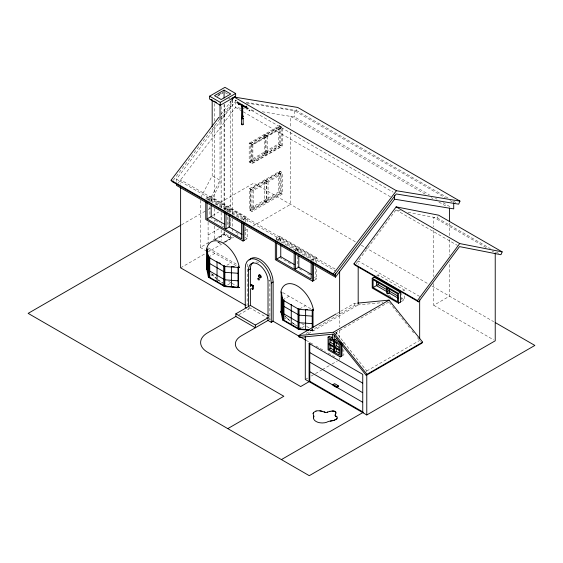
<?xml version="1.0" encoding="UTF-8"?>
<svg xmlns="http://www.w3.org/2000/svg" width="563" height="563" viewBox="0 0 563 563"><rect width="100%" height="100%" fill="white"/><g stroke="black" fill="none" stroke-linecap="round" stroke-linejoin="round"><path stroke-width="0.42" stroke-dasharray="2.81 2.11" d="M247.474 264.075L247.122 305.399M246.115 102.262L296.419 110.489L297.377 108.202M407.985 212.272L437.388 218.029L438.007 216.607M200.646 197.754L212.181 175.776L212.181 128.329M208.894 201.526L220.027 180.301L212.181 175.776M210.569 201.294L220.027 183.967L220.027 120.862L232.28 104.169L232.28 214.327M356.09 263.766L395.965 209.915L400.279 210.759M220.907 114.528L231.513 100.545M173.284 180.287L220.253 118.371M220.78 117.674L231.337 103.761M176.437 181.49L176.437 179.161L235.102 101.826M178.007 183.299L235.573 107.406L235.573 101.206M218.578 94.612L223.124 91.987M217.818 95.428L223.124 92.36M217.227 96.428L222.997 93.092M228.677 98.877L230.119 98.039M249.177 143.136L279.403 125.683L282.246 127.322L282.246 146.225L252.02 163.671L249.177 162.031L249.177 143.136L252.02 144.775L282.246 127.322M280.641 145.296L250.415 162.749L250.451 143.481L278.312 127.393L280.733 128.793L267.622 136.366L266.025 135.444L264.237 136.471L264.237 153.08L265.835 154.009L265.835 137.4L264.237 136.471M250.415 143.846L280.641 126.401L280.733 145.402L267.622 152.974L266.025 152.052L264.237 153.08M250.451 143.481L252.878 144.881L265.835 137.4M280.733 145.402L278.312 144.001L250.451 160.089L252.878 161.49L265.835 154.009M249.177 162.031L279.403 144.585L282.246 146.225M205.776 198.429L209.908 196.044L247.178 217.557L247.178 222.835M207.754 200.055L211.195 198.07L227.818 207.67L227.818 211.871M181.575 224.792L205.122 211.202M208.162 209.443L210.442 208.127M216.516 204.622L253.73 183.137L355.964 242.153M249.592 188.64L279.818 171.194L282.246 172.595L282.246 194.101L252.02 211.547L249.592 210.147L249.592 188.64L252.02 190.048L282.246 172.595M264.645 182.131L266.25 183.052L266.25 201.955L253.287 209.436L250.866 208.036L250.866 189.133L278.72 173.052L281.148 174.453L281.148 193.348L268.037 200.921L266.433 199.999L264.645 201.026L264.645 182.131L266.433 181.103L268.037 182.025L281.148 174.453M250.866 189.133L253.287 190.54L266.25 183.052M212.631 215.523L218.676 212.033M223.968 208.979L232.28 204.179M224.616 209.513L227.818 207.67M226.023 210.323L229.225 208.479L245.742 218.015L245.742 222.216M250.866 208.036L278.72 191.948L281.148 193.348M249.592 210.147L279.818 192.701L282.246 194.101M208.099 235.06L219.436 228.515M222.455 226.769L223.968 225.897M228.501 223.279L232.28 221.097M242.991 219.605L245.742 218.015M243.047 219.943L247.178 217.557M200.252 200.259L200.252 247.446L208.563 242.646M213.096 240.021L224.433 233.476L232.28 238.008L232.28 236.263M214.482 240.169L224.074 234.63L230.76 238.487L230.76 234.799M222.638 242.984L230.76 238.297L224.074 234.44L214.482 239.979L214.482 225.988M224.855 241.893L230.76 238.487M180.617 267.84L206.389 252.956M207.149 252.52L221.702 244.117M224.581 242.456L233.68 237.206M235.573 236.108L239.338 233.934M244.609 230.893L248.374 228.719M252.893 226.115L290.529 204.383L290.529 131.2M208.387 257.115L214.862 253.385M244.419 240.253L247.178 238.663L247.178 228.114M226.854 265.286L231.161 262.794M211.266 275.518L213.419 274.272M316.744 257.72L279.473 236.207L275.342 238.592L312.613 260.106L316.744 257.72L316.744 262.998M277.32 240.218L280.761 238.233L297.384 247.833L297.384 251.189M227.572 284.934L230.443 283.273M297.384 247.833L294.182 249.676L295.589 250.493L298.791 248.642L315.308 258.178L315.308 261.542M268.635 280.838L269.874 280.121L269.874 319.369M311.177 260.563L315.308 258.178M238.839 314.766L250.373 308.109L250.373 306.765M313.985 280.416L316.744 278.826L316.744 268.277M282.619 299.973L289.086 296.237M268.016 317.757L269.874 316.688M299.636 308.967L305.385 305.653M284.772 318.792L286.926 317.546M376.788 275.624L378.111 274.857L404.389 290.029L404.389 291.662M301.796 327.786L304.667 326.125M336.956 313.436L339.968 311.698M340.721 311.262L354.261 303.443L356.865 303.197M306.061 333.472L354.964 305.237L382.953 302.57M308.285 333.746L358.181 304.935M403.066 290.797L404.389 290.029M388.927 302L336.041 332.529L366.78 370.968L366.78 372.692M334.908 334.288L336.998 333.085L336.998 335.323M334.908 334.936L336.998 333.725M401.074 301.719L404.389 299.805L404.389 294.921M342.417 355.661L343.866 354.824L343.866 349.693M305.294 379.462L308.285 377.738M311.269 376.014L321.719 369.982M322.465 369.553L329.179 365.676M332.163 363.951L337.392 360.932M433.742 283.527L433.742 305.301L449.541 296.18L449.541 262.21M366.78 370.968L419.667 340.432M310.389 330.108L312.803 329.995L312.796 328.243L312.831 330.319L312.226 330.009L312.831 330.319M310.1 330.192L313.542 330.418L312.057 329.566M311.086 329.862L312.803 329.995M246.721 103.029L294.716 110.876L445.354 197.845M240.725 108.244L235.573 107.406L242.421 111.354M241.583 108.385L246.735 109.229M251.035 109.933L255.328 110.637M262.196 111.756L294.716 117.076L429.379 194.819M296.419 110.489L448.774 198.458M453.349 201.097L456.396 202.856M449.921 200.484L453.722 202.68M435.466 198.338L436.987 199.218M443.074 202.729L450.681 207.121M425.192 194.136L290.529 116.393L290.529 127.717M431.279 197.655L432.806 198.528M438.887 202.047L445.734 205.995M225.151 92.677L228.001 94.324M251.485 110.39L393.065 192.131M437.388 218.029L490.352 248.607M496.404 252.097L498.67 253.406M486.122 247.551L433.742 217.318L433.742 226.896M492.196 251.063L493.709 251.935M243.181 111.798L390.778 197.008M395.965 209.915L457.452 245.412M264.293 134.409L266.714 135.81M264.293 153.312L266.714 154.712M264.701 179.921L267.129 181.321M361.284 245.229L364.331 246.988M365.091 247.424L428.239 283.886M432.039 286.081L493.716 321.691M264.645 201.026L266.25 201.955M264.701 201.42L267.129 202.821M419.667 296.441L358.181 260.936L358.181 264.392M433.742 305.301L493.709 339.925M401.384 298.073L404.389 299.805M388.4 295.167L392.904 297.764M335.062 269.015L180.617 179.85L180.617 184.207M176.437 179.161L335.442 270.965M206.705 197.887L243.976 219.408L243.976 221.168M206.537 198.866L242.287 219.507M209.908 217.142L212.188 218.465M215.228 220.217L219.795 222.857M235.763 232.076L240.331 234.708M244.891 237.347L247.178 238.663M279.473 257.312L291.641 264.336M299.249 268.727L302.289 270.479M307.616 273.555L309.896 274.871M314.457 277.51L316.744 278.826M218.191 242.118L221.16 244.025L217.452 241.879M208.296 247.938L238.494 265.377M208.19 249.529L237.093 266.222M282.76 292.584L311.318 309.073M200.252 247.446L205.959 250.739M335.189 332.036L336.998 333.085M228.684 281.423L231.703 283.168M231.907 283.288L236.354 285.856M301.684 323.57L306.04 326.09M306.793 326.519L309.094 327.849M249.092 307.37L268.115 318.348M268.875 318.792L270.395 319.671M306.152 340.312L313 344.267M316.04 346.027L325.273 351.354M328.215 353.05L335.062 357.005M289.178 320.094L285.082 315.998M211.364 273.681L214.953 277.242A42.373 24.462 60 0 0 216.276 278.389M389.441 302.641L409.428 327.631M411.982 330.826L413.629 332.881M417.472 337.687L420.8 341.847M354.261 303.443L354.964 305.237M449.541 223.004L449.541 236.073M449.541 239.556L449.541 255.236M433.742 230.38L433.742 276.553M401.862 292.303L401.862 301.268M378.111 274.857L378.111 276.489M343.866 342.008L343.866 343.719M342.783 348.673L342.783 352.994M339.63 315.646L339.63 326.864M339.63 330.312L339.63 338.074M339.63 357.913L339.63 359.637M315.308 266.581L315.308 276.658M313.542 261.331L313.542 259.571L276.271 238.058L276.271 239.81M298.791 248.642L298.791 252.843M297.384 256.228L297.384 266.313M294.716 110.876L294.716 117.076M280.761 238.233L280.761 242.435M279.818 171.194L279.818 192.701M279.473 236.207L279.473 241.485M279.403 125.683L279.403 144.585M278.72 173.052L278.72 191.948M278.312 127.393L278.312 144.001M268.037 182.025L268.037 200.921M267.622 136.366L267.622 152.974M266.433 181.103L266.433 199.999M266.025 135.444L266.025 152.052M253.287 190.54L253.287 209.436M252.878 144.881L252.878 161.49M252.02 144.775L252.02 163.671M252.02 190.048L252.02 211.547M248.508 307.841L248.508 309.178M245.742 227.255L245.742 236.495M232.28 218.557L232.28 227.515M232.28 228.388L232.28 232.09M230.76 100.995L230.76 212.934M230.76 218.184L230.76 226.052M229.225 208.479L229.225 212.68M227.818 216.91L227.818 226.15M224.433 104.542L224.433 208.922M224.433 231.724L224.433 233.476M224.074 104.134L224.074 209.077M224.074 231.815L224.074 234.63M221.16 106.534L221.16 207.979M221.16 212.35L221.16 222.842M221.16 223.722L221.16 225.467M221.16 229.845L221.16 240.338M214.482 103.557L214.482 121.045M214.482 125.415L214.482 203.25M214.482 208.493L214.482 216.368M214.482 219.866L214.482 221.611M211.195 198.07L211.195 202.272M209.908 196.044L209.908 201.315M209.908 206.593L209.908 215.39M208.099 222.265L208.099 243.519M255.996 261.901A13.793 7.966 60 0 1 259.487 262.886M313.542 330.418A46.349 26.757 60 0 1 311.015 330.467M295.103 324.71A46.349 26.757 60 0 0 297.236 326.019A42.373 24.462 60 0 1 295.202 324.767M294.393 324.239A46.349 26.757 60 0 1 292.274 322.726M289.903 320.826A46.349 26.757 60 0 1 285.026 316.244M294.526 324.316A42.373 24.462 60 0 1 291.831 322.332M218.05 279.867A46.349 26.757 60 0 0 223.011 283.168A42.373 24.462 60 0 1 218.275 280.001M217.353 279.332A46.349 26.757 60 0 1 211.864 274.477M301.296 328.046A42.373 24.462 60 0 1 299.945 327.448M281.831 127.083L251.605 144.536L251.605 163.432L281.831 145.986L281.831 127.083M280.641 171.673L250.415 189.119L250.415 210.625L280.641 193.172L280.641 171.673"/><path stroke-width="0.84" d="M206.86 269.578L207.008 249.085L206.86 269.578L207.444 269.163L207.444 249.099M207.409 269.593L207.501 251.886M281.669 295.441L281.634 312.444L281.085 312.43L281.233 291.944M281.634 312.444L281.739 292.387M281.085 312.43L281.669 312.015L283.499 319.946L299.073 328.933L309.713 329.756M258.389 276.475L259.381 277.038L259.796 276.644M313.485 417.845L313.774 416.571A5.081 2.935 0 0 0 313.591 415.564L313.591 415.621A5.081 2.935 0 0 1 313.774 416.634L313.485 417.908A8.762 5.06 0 0 0 326.624 422.285L327.441 421.87A7.312 4.223 0 0 1 330.284 421.096L334.007 420.343L336.948 418.738M242.041 118.392L242.329 105.351L242.533 113.304M335.541 414.248L335.949 412.968M238.592 104.479L239.134 104.774L239.008 104.19M232.047 99.848L234.166 97.054L297.7 107.442L459.964 201.125L458.676 204.172L396.239 193.961L334.492 275.356L172.229 181.673L171.053 180.244L218.789 117.329M502.175 251.879L500.943 254.722L459.514 246.608L418.605 301.859L355.049 265.166L353.93 263.885L396.148 206.867L438.626 215.186L502.175 251.879L459.704 243.561L396.148 206.867M313.084 413.531L313.577 412.433M247.685 108.413L247.811 108.905L248.1 108.173M336.202 313.873L298.587 335.59L299.284 337.385L333.254 334.14L366.21 375.345L366.956 374.304L422.63 342.156L389.012 300.128L357.737 303.112M422.63 342.156L421.884 343.205L366.21 375.345M242.611 118.434L242.041 118.561M242.688 118.511L242.688 105.218L242.041 105.168L242.125 105.633M335.639 416.015L335.344 415.867A1.583 0.915 0 0 1 335.062 414.91L335.541 414.185M418.605 301.859L417.486 300.572L459.704 243.561M334.492 275.356L333.317 273.928L396.429 190.73L459.964 201.125M176.437 183.038L176.437 185.361L335.442 277.165L394.586 199.203L394.586 195.333M249.416 259.965L250.929 258.565A18.389 10.62 60 0 1 269.318 269.184L271.387 273.484L272.682 277.855L273.125 282L273.125 321.248L271.267 322.317L268.016 320.446L241.231 335.907A19.994 11.541 0 0 0 241.231 352.227L300.67 386.549L309.791 381.278L362.663 411.806M313.577 412.489L316.047 411.004M209.598 96.189L224.954 87.328L235.637 93.493L235.637 96.393L220.288 105.253L209.598 99.081L209.598 96.189L220.288 102.36L235.637 93.493M224.074 90.143L214.482 95.682L221.16 99.538L230.76 94L224.074 90.143L224.074 98.011M180.814 225.235L28.15 313.373L309.27 475.672L534.85 345.436L495.243 322.571M207.064 202.131L207.064 218.937L211.195 216.551L224.799 224.405M224.616 212.877L224.616 227.994L226.023 228.803L229.225 226.959L241.991 234.328M209.274 257.031L208.76 257.326L208.76 277.39L209.274 277.095L224.841 286.081L238.606 287.461L238.001 287.158L238.578 287.137L238.578 267.08M205.776 201.941L205.776 219.528L243.047 241.048L244.419 240.253M224.327 266.32L224.841 266.017L224.841 286.081L224.327 286.377L224.327 265.715L223.807 266.017L223.807 286.081L224.327 285.779M248.508 306.497L248.508 269.93L250.373 268.861A13.793 7.966 60 0 1 253.223 262.548M208.19 269.593L206.705 268.741L208.387 277.179L224.693 286.595L226.136 285.765M276.63 243.139L276.63 259.1L280.761 256.714L294.365 264.568M250.781 286.567L250.781 284.864L251.401 284.505L253.315 285.61L253.315 289.009L252.696 289.368L251.422 288.629M250.781 284.864L252.696 285.969L253.315 285.61M271.267 322.317L271.267 283.069L273.125 282M294.182 253.04L294.182 268.157L295.589 268.966L298.791 267.122L311.557 274.491M227.783 428.626L283.843 396.261L207.592 352.241A23.801 13.744 0 0 1 207.592 332.803L235.862 316.483L235.862 313.802L250.373 305.428L268.375 315.822M275.342 242.111L275.342 259.691L312.613 281.211L313.985 280.416M283.499 299.882L282.985 300.185L282.985 320.248L283.499 319.946M235.862 313.802L255.37 325.062L268.016 317.757M400.518 302.042L398.505 303.204L372.227 288.031L372.227 278.256L374.909 276.707M298.552 328.637L298.031 328.933L298.031 308.869M282.415 312.451L280.93 311.592L282.619 320.03L298.918 329.446L300.361 328.616M373.093 287.566L373.093 279.691L397.562 293.816L397.562 301.684L373.093 287.566L378.111 284.632L378.111 282.19M386.619 287.046L386.619 293.168L387.801 293.851L389.251 293.013L397.999 298.066M309.122 381.672L309.122 343.395L309.791 343.008L309.791 381.278M372.227 278.256L398.505 293.429L400.518 292.267M298.587 335.59L333.338 332.269L389.012 300.128M341.952 343.965L341.952 355.929L340.249 356.907L328.067 349.876L328.067 337.061L329.51 336.224M332.402 334.225L332.402 339.074L334.211 340.115L336.998 338.504M334.105 344.528L330.784 342.614L329.081 343.599L333.725 346.28L333.725 341.572M329.081 349.257L339.165 355.084L339.165 344.711L329.081 338.891L329.081 349.257L330.784 348.279L334.105 350.193M334.521 342.03L334.521 346.738L336.224 345.752L338.884 347.287M328.067 337.061L340.249 344.092L341.692 343.261M338.884 352.952L336.224 351.418L334.521 352.403L334.521 347.631L339.165 350.313M333.092 384.515L334.591 383.649L338.257 385.761L338.257 386.654L336.758 387.52L333.092 385.409L333.092 384.515L336.758 386.626L338.257 385.761M281.409 459.591L363.416 412.243M305.294 336.329L305.294 379.462L366.78 414.959L495.229 340.805L495.229 252.815M242.625 105.506L242.125 105.548M319.89 410.751L325.013 412.25A1.809 1.042 0 0 0 327.251 412.207L329.946 411.293M327.251 412.264L327.715 412.06M242.407 105.675L242.041 105.506M329.946 411.349L333.725 410.92L335.773 412.032M316.047 411.06L317.856 410.716L322.015 411.159M241.773 106.766L241.309 106.294L242.062 106.337M237.122 102.783L237.41 102.023L237.058 102.762L247.685 108.898M332.001 410.983L335.013 411.335M206.973 249.515L207.515 249.536M206.895 269.149L207.444 269.163L209.105 276.356M239.317 267.502L224.693 266.531L208.387 257.115L206.705 248.677A23.639 13.646 60 0 1 223.011 243.04A23.639 13.646 60 0 1 239.317 267.502L238.494 267.059L238.494 287.095M224.693 286.595L239.317 287.566L237.832 286.708M313.542 310.354L298.918 309.383L282.619 299.973L280.93 291.528A23.639 13.646 60 0 1 297.236 285.898A23.639 13.646 60 0 1 313.542 310.354L312.796 309.924L312.803 327.377M298.918 329.446L309.242 330.136M231.71 266.545L234.285 266.749M224.841 272.288L237.994 273.294M224.841 279.818L237.994 280.824M305.934 309.404L307.651 309.53M299.073 315.139L312.219 316.146M299.073 322.676L312.219 323.676M394.586 199.203L453.722 208.88L453.722 202.68M232.364 286.799L233.659 287.06M306.589 329.651L307.884 329.911M335.639 415.958L336.948 416.937M324.084 411.743L325.013 412.25M234.166 97.054L396.429 190.73M237.523 102.086L247.34 107.737M210.991 99.369L212.413 100.186M213.841 101.009L216.685 102.649M353.93 263.885L417.486 300.572M374.135 277.151L400.413 292.324L400.413 302.099M378.111 284.632L387.119 289.839M388.625 290.705L397.633 295.906M387.344 291.916L376.45 285.624L376.45 281.254M171.053 180.244L333.317 273.928M207.064 218.937L241.611 238.881L241.611 222.92M276.63 259.1L311.177 279.044L311.177 262.245M218.916 262.597L220.393 263.449M209.746 263.568L224.327 271.985M283.97 306.427L297.82 314.421M331.29 336.956L332.817 337.835M329.306 336.343L332.353 338.103M334.633 339.419L341.488 343.381M209.746 271.106L224.327 279.522M283.97 313.957L297.82 321.952M334.521 346.738L339.165 349.419M329.081 344.493L333.725 347.174L333.725 351.945M246.045 305.61L180.617 267.84L180.617 186.817M272.675 320.987L305.625 340.01M309.122 343.395L362.748 374.36L362.748 412.63M246.559 308.052L245.257 307.307L245.257 268.058L245.7 264.427L247.002 261.556L249.071 259.634A18.389 10.62 60 0 1 267.46 270.254L269.529 274.561L270.824 278.931L271.267 283.069M309.791 352.579L362.663 383.1M235.862 316.483L255.37 327.743L255.37 325.062M309.791 362.143L362.663 392.671M337.842 386.422L338.257 386.654M309.791 371.714L362.663 402.242M242.083 118.476L242.125 105.401M333.338 332.269L366.956 374.304M313.591 415.621L313.084 413.474M281.704 298.657L283.499 306.152M207.48 255.799L209.077 262.471M281.669 306.181L283.386 313.619M207.444 263.322L209.162 270.768M335.773 411.975L335.949 413.024M312.831 327.694L312.796 309.868L312.219 309.882L312.226 328.257M238.606 287.461L238.571 267.017L237.994 267.031L238.029 287.482M449.541 208.19L449.541 221.259M419.667 299.889L419.667 338.708M398.505 293.429L398.505 303.204M389.251 288.643L389.251 293.013M387.801 287.728L387.801 293.851M366.78 374.416L366.78 414.959M358.181 266.975L358.181 304.069M341.488 344.232L341.488 356.196M340.249 344.092L340.249 356.907M339.63 271.655L339.63 313.922M336.758 386.626L336.758 387.52M336.224 342.614L336.224 345.752M336.224 348.237L336.224 351.418M335.442 273.294L335.442 277.165M335.435 415.86L336.948 416.88L337.336 417.866L336.948 418.795L334.007 420.406L330.284 421.096M334.211 335.337L334.211 340.115M330.784 339.475L330.784 342.614M330.784 345.098L330.784 348.279M313.542 263.97L313.542 280.677M312.613 263.625L312.613 281.211M305.618 309.376L305.618 329.439M298.791 256.2L298.791 267.122M295.589 253.85L295.589 268.966M291.261 304.365L291.261 324.429M283.97 300.156L283.97 320.22L283.456 320.516L283.456 300.452M282.647 297.926L282.647 316.244M280.761 244.954L280.761 256.714M268.016 320.446L268.016 281.197A13.793 7.966 60 0 0 258.262 264.3A13.793 7.966 60 0 0 248.508 269.93M252.696 285.969L252.696 289.368M250.373 268.861L250.373 286.06M250.373 288.643L250.373 305.428M243.976 223.807L243.976 240.507M243.167 118.392L243.167 124.303M243.047 223.462L243.047 241.048M242.583 114.38L242.533 118.504M242.329 105.351L242.329 118.554M242.259 105.358L242.259 118.554M241.492 118.392L241.492 124.303M232.28 97.61L232.28 102.529M231.393 266.524L231.393 286.588M229.225 215.2L229.225 226.959M226.023 213.687L226.023 228.803M220.288 102.36L220.288 105.253M220.027 104.718L220.027 119.166M217.036 261.506L217.036 281.57M212.181 100.214L212.181 126.576M211.195 205.629L211.195 216.551M208.423 255.067L208.423 273.386M207.543 254.413L207.543 269.22M242.92 118.047A0.837 0.486 0 0 1 242.92 118.73A0.837 0.486 0 0 1 241.738 118.73A0.837 0.486 0 0 1 241.738 118.047M241.914 117.97A0.837 0.486 0 0 1 242.752 117.97M242.92 123.959A0.837 0.486 0 0 1 242.92 124.641A0.837 0.486 0 0 1 241.738 124.641A0.837 0.486 0 0 1 241.738 123.959M258.938 275.546A1.576 0.908 60 0 1 260.183 275.026A1.576 0.908 60 0 1 261.141 277.116A1.576 0.908 60 0 1 259.733 277.277M258.614 276.102A1.576 0.908 60 0 1 259.733 275.166A1.576 0.908 60 0 1 260.768 277.418A1.576 0.908 60 0 1 259.114 277.186M308.383 330.2A46.349 26.757 60 0 1 305.674 329.615M281.929 312.803A46.349 26.757 60 0 1 280.93 311.592M239.317 287.566A46.349 26.757 60 0 1 232.132 286.94M207.705 269.944A46.349 26.757 60 0 1 206.705 268.741M235.496 100.559C236.129 101.678 236.474 99.313 235.496 100.559M246.115 106.506C246.749 107.617 247.101 105.26 246.115 106.506M249.184 110.51C249.817 111.622 250.162 109.264 249.184 110.51M242.695 116.196C243.251 117.491 243.878 115.197 242.695 116.196M242.055 117.766L242.618 117.815L242.055 117.766M209.746 257.298L209.225 257.601L209.225 277.665L209.746 277.362L209.746 257.298M299.073 308.869L298.552 309.171L298.552 329.235L299.073 328.933L299.073 308.869M257.938 278.861A1.006 0.584 60 0 0 259.1 279.994A1.006 0.584 60 0 0 258.867 278.46A1.006 0.584 60 0 0 257.938 278.861"/></g></svg>
